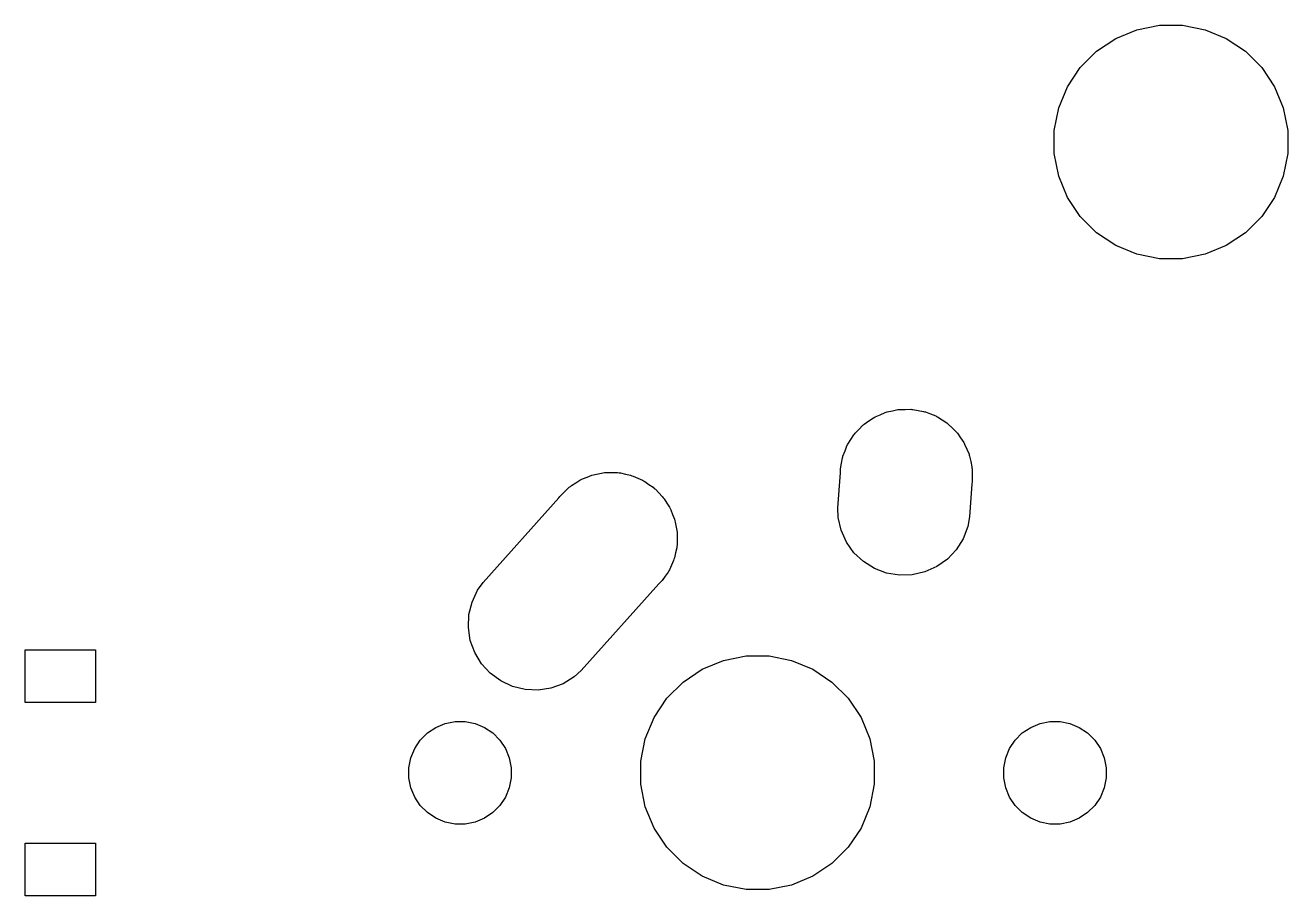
# Model space of a CAD drawing. Extents: x -26.1 to -7.5, y -7.6 to -2.3.
# Drawn here: x -10.183 to -9.334, y -6.554 to -5.968 of the extents above; entities that cross this region are included whole.
import ezdxf

# ---------------------------------------------------------------- set-up
doc = ezdxf.new("R2010")
doc.units = 0
doc.header["$MEASUREMENT"] = 0
doc.layers.add('BLACK', color=7, linetype='CONTINUOUS')

msp = doc.modelspace()

# ---------------------------------------------------------------- linework, layer by layer
at = {"layer": 'BLACK', "linetype": 'CONTINUOUS'}
for p, q in [((-9.44992, -5.97743), (-9.43564, -5.97152)), ((-9.43564, -5.97152), (-9.42047, -5.9685)), ((-9.42047, -5.9685), (-9.40501, -5.9685)), ((-9.40501, -5.9685), (-9.38984, -5.97152)), ((-9.38984, -5.97152), (-9.37556, -5.97743)), ((-9.46278, -5.98603), (-9.44992, -5.97743)), ((-9.37556, -5.97743), (-9.3627, -5.98603)), ((-9.47372, -5.99696), (-9.46278, -5.98603)), ((-9.3627, -5.98603), (-9.35177, -5.99696)), ((-9.48231, -6.00982), (-9.47372, -5.99696)), ((-9.35177, -5.99696), (-9.34317, -6.00982)), ((-9.48822, -6.0241), (-9.48231, -6.00982)), ((-9.34317, -6.00982), (-9.33726, -6.0241)), ((-9.49124, -6.03927), (-9.48822, -6.0241)), ((-9.33726, -6.0241), (-9.33424, -6.03927)), ((-9.49124, -6.05473), (-9.49124, -6.03927)), ((-9.33424, -6.03927), (-9.33424, -6.05473)), ((-9.48822, -6.0699), (-9.49124, -6.05473)), ((-9.33424, -6.05473), (-9.33726, -6.0699)), ((-9.48231, -6.08418), (-9.48822, -6.0699)), ((-9.33726, -6.0699), (-9.34317, -6.08418)), ((-9.47372, -6.09704), (-9.48231, -6.08418)), ((-9.34317, -6.08418), (-9.35177, -6.09704)), ((-9.46278, -6.10797), (-9.47372, -6.09704)), ((-9.35177, -6.09704), (-9.3627, -6.10797)), ((-9.44992, -6.11657), (-9.46278, -6.10797)), ((-9.3627, -6.10797), (-9.37556, -6.11657)), ((-9.43564, -6.12248), (-9.44992, -6.11657)), ((-9.37556, -6.11657), (-9.38984, -6.12248)), ((-9.42047, -6.1255), (-9.43564, -6.12248)), ((-9.40501, -6.1255), (-9.42047, -6.1255)), ((-9.38984, -6.12248), (-9.40501, -6.1255)), ((-9.61172, -6.23175), (-9.60829, -6.23033)), ((-9.60829, -6.23033), (-9.6049, -6.22881)), ((-9.6049, -6.22881), (-9.60426, -6.22866)), ((-9.60426, -6.22866), (-9.60366, -6.22841)), ((-9.60366, -6.22841), (-9.60002, -6.22769)), ((-9.60002, -6.22769), (-9.5964, -6.22686)), ((-9.5964, -6.22686), (-9.59574, -6.22684)), ((-9.59574, -6.22684), (-9.5951, -6.22671)), ((-9.5951, -6.22671), (-9.59139, -6.22671)), ((-9.59139, -6.22671), (-9.58768, -6.2266)), ((-9.58768, -6.2266), (-9.58703, -6.22671)), ((-9.58703, -6.22671), (-9.58638, -6.22671)), ((-9.58638, -6.22671), (-9.58274, -6.22743)), ((-9.58274, -6.22743), (-9.57907, -6.22805)), ((-9.57907, -6.22805), (-9.57846, -6.22828)), ((-9.57846, -6.22828), (-9.57782, -6.22841)), ((-9.57782, -6.22841), (-9.57439, -6.22983)), ((-9.57439, -6.22983), (-9.57092, -6.23115)), ((-9.62252, -6.24014), (-9.61997, -6.23744)), ((-9.61997, -6.23744), (-9.61944, -6.23706)), ((-9.61944, -6.23706), (-9.61897, -6.2366)), ((-9.61897, -6.2366), (-9.61589, -6.23453)), ((-9.61589, -6.23453), (-9.61286, -6.23238)), ((-9.61286, -6.23238), (-9.61226, -6.23211)), ((-9.61226, -6.23211), (-9.61172, -6.23175)), ((-9.57092, -6.23115), (-9.57037, -6.2315)), ((-9.57037, -6.2315), (-9.56976, -6.23175)), ((-9.56976, -6.23175), (-9.56667, -6.23381)), ((-9.56667, -6.23381), (-9.56353, -6.23578)), ((-9.56353, -6.23578), (-9.56305, -6.23623)), ((-9.56305, -6.23623), (-9.56251, -6.2366)), ((-9.56251, -6.2366), (-9.55988, -6.23922)), ((-9.62999, -6.25002), (-9.62793, -6.24693)), ((-9.62793, -6.24693), (-9.62596, -6.24379)), ((-9.62596, -6.24379), (-9.62551, -6.24331)), ((-9.62551, -6.24331), (-9.62514, -6.24277)), ((-9.62514, -6.24277), (-9.62252, -6.24014)), ((-9.55988, -6.23922), (-9.55718, -6.24177)), ((-9.55718, -6.24177), (-9.5568, -6.2423)), ((-9.5568, -6.2423), (-9.55634, -6.24277)), ((-9.55634, -6.24277), (-9.55427, -6.24585)), ((-9.55427, -6.24585), (-9.55212, -6.24888)), ((-9.63333, -6.25808), (-9.63191, -6.25465)), ((-9.63191, -6.25465), (-9.63059, -6.25118)), ((-9.63059, -6.25118), (-9.63024, -6.25063)), ((-9.63024, -6.25063), (-9.62999, -6.25002)), ((-9.55212, -6.24888), (-9.55185, -6.24948)), ((-9.55185, -6.24948), (-9.55149, -6.25002)), ((-9.55149, -6.25002), (-9.55007, -6.25345)), ((-9.55007, -6.25345), (-9.54855, -6.25684)), ((-9.63503, -6.26664), (-9.63431, -6.26299)), ((-9.63431, -6.26299), (-9.63369, -6.25933)), ((-9.63369, -6.25933), (-9.63346, -6.25872)), ((-9.63346, -6.25872), (-9.63333, -6.25808)), ((-9.54855, -6.25684), (-9.5484, -6.25748)), ((-9.5484, -6.25748), (-9.54815, -6.25808)), ((-9.54815, -6.25808), (-9.54743, -6.26172)), ((-9.54743, -6.26172), (-9.5466, -6.26534)), ((-9.8084, -6.27338), (-9.80521, -6.27223)), ((-9.80521, -6.27223), (-9.80208, -6.27093)), ((-9.80208, -6.27093), (-9.80112, -6.27074)), ((-9.80112, -6.27074), (-9.8002, -6.2704)), ((-9.8002, -6.2704), (-9.79685, -6.26989)), ((-9.79685, -6.26989), (-9.79353, -6.26923)), ((-9.79353, -6.26923), (-9.79254, -6.26923)), ((-9.79254, -6.26923), (-9.79157, -6.26908)), ((-9.79157, -6.26908), (-9.78819, -6.26923)), ((-9.78819, -6.26923), (-9.7848, -6.26923)), ((-9.7848, -6.26923), (-9.78384, -6.26942)), ((-9.78384, -6.26942), (-9.78286, -6.26946)), ((-9.78286, -6.26946), (-9.77957, -6.27027)), ((-9.77957, -6.27027), (-9.77625, -6.27093)), ((-9.77625, -6.27093), (-9.77534, -6.27131)), ((-9.77534, -6.27131), (-9.77438, -6.27154)), ((-9.77438, -6.27154), (-9.77131, -6.27297)), ((-9.77131, -6.27297), (-9.76819, -6.27427)), ((-9.63665, -6.29296), (-9.63503, -6.26947)), ((-9.63503, -6.26947), (-9.63503, -6.26664)), ((-9.5466, -6.26534), (-9.54658, -6.266)), ((-9.54658, -6.266), (-9.54645, -6.26664)), ((-9.54645, -6.26664), (-9.54645, -6.27035)), ((-9.54645, -6.27035), (-9.5464, -6.27188)), ((-9.5464, -6.27188), (-9.54645, -6.27253)), ((-9.54645, -6.27253), (-9.54645, -6.27536)), ((-9.82068, -6.28232), (-9.81979, -6.28151)), ((-9.81979, -6.28151), (-9.8174, -6.27912)), ((-9.8174, -6.27912), (-9.81658, -6.27857)), ((-9.81658, -6.27857), (-9.81586, -6.27791)), ((-9.81586, -6.27791), (-9.81296, -6.27615)), ((-9.81296, -6.27615), (-9.81015, -6.27427)), ((-9.81015, -6.27427), (-9.80924, -6.27389)), ((-9.80924, -6.27389), (-9.8084, -6.27338)), ((-9.76819, -6.27427), (-9.76737, -6.27482)), ((-9.76737, -6.27482), (-9.76648, -6.27523)), ((-9.76648, -6.27523), (-9.76375, -6.27724)), ((-9.76375, -6.27724), (-9.76093, -6.27912)), ((-9.76093, -6.27912), (-9.76024, -6.27981)), ((-9.76024, -6.27981), (-9.75944, -6.28039)), ((-9.75944, -6.28039), (-9.75716, -6.28289)), ((-9.54675, -6.27687), (-9.54828, -6.29905)), ((-9.54645, -6.27536), (-9.54675, -6.27687)), ((-9.87516, -6.34304), (-9.82424, -6.28629)), ((-9.82424, -6.28629), (-9.82357, -6.28529)), ((-9.82357, -6.28529), (-9.82133, -6.28305)), ((-9.82133, -6.28305), (-9.82068, -6.28232)), ((-9.75716, -6.28289), (-9.75476, -6.28529)), ((-9.75476, -6.28529), (-9.75422, -6.2861)), ((-9.75422, -6.2861), (-9.75355, -6.28683)), ((-9.75355, -6.28683), (-9.7518, -6.28973)), ((-9.7518, -6.28973), (-9.74991, -6.29254)), ((-9.74991, -6.29254), (-9.74954, -6.29345)), ((-9.74954, -6.29345), (-9.74903, -6.29429)), ((-9.74903, -6.29429), (-9.74787, -6.29747)), ((-9.74787, -6.29747), (-9.74658, -6.3006)), ((-9.63646, -6.29949), (-9.63665, -6.29296)), ((-9.74658, -6.3006), (-9.74638, -6.30156)), ((-9.74638, -6.30156), (-9.74605, -6.30249)), ((-9.74605, -6.30249), (-9.74553, -6.30584)), ((-9.74553, -6.30584), (-9.74487, -6.30916)), ((-9.63451, -6.308), (-9.63646, -6.29949)), ((-9.54937, -6.3055), (-9.55247, -6.31365)), ((-9.54828, -6.29905), (-9.54937, -6.3055)), ((-9.74487, -6.30916), (-9.74487, -6.31014)), ((-9.74487, -6.31014), (-9.74472, -6.31111)), ((-9.74472, -6.31111), (-9.74487, -6.3145)), ((-9.74487, -6.3145), (-9.74487, -6.31788)), ((-9.63093, -6.31596), (-9.63451, -6.308)), ((-9.55247, -6.31365), (-9.5571, -6.32105)), ((-9.74592, -6.32312), (-9.74658, -6.32644)), ((-9.74511, -6.31983), (-9.74592, -6.32312)), ((-9.74507, -6.31885), (-9.74511, -6.31983)), ((-9.74487, -6.31788), (-9.74507, -6.31885)), ((-9.62588, -6.32307), (-9.63093, -6.31596)), ((-9.61953, -6.32905), (-9.62588, -6.32307)), ((-9.5571, -6.32105), (-9.56308, -6.3274)), ((-9.74862, -6.33137), (-9.74991, -6.3345)), ((-9.74719, -6.3283), (-9.74862, -6.33137)), ((-9.74695, -6.32735), (-9.74719, -6.3283)), ((-9.74658, -6.32644), (-9.74695, -6.32735)), ((-9.61214, -6.33368), (-9.61953, -6.32905)), ((-9.57019, -6.33245), (-9.57815, -6.33603)), ((-9.56308, -6.3274), (-9.57019, -6.33245)), ((-9.75288, -6.33894), (-9.75476, -6.34175)), ((-9.75088, -6.33621), (-9.75288, -6.33894)), ((-9.75046, -6.33532), (-9.75088, -6.33621)), ((-9.74991, -6.3345), (-9.75046, -6.33532)), ((-9.60398, -6.33678), (-9.61214, -6.33368)), ((-9.59538, -6.33823), (-9.60398, -6.33678)), ((-9.58666, -6.33798), (-9.59538, -6.33823)), ((-9.57815, -6.33603), (-9.58666, -6.33798)), ((-9.88272, -6.35622), (-9.87903, -6.34831)), ((-9.87903, -6.34831), (-9.87516, -6.34304)), ((-9.757, -6.34399), (-9.80923, -6.4022)), ((-9.75476, -6.34175), (-9.757, -6.34399)), ((-9.8848, -6.36469), (-9.88272, -6.35622)), ((-9.88518, -6.37341), (-9.8848, -6.36469)), ((-9.88386, -6.38203), (-9.88518, -6.37341)), ((-9.88088, -6.39023), (-9.88386, -6.38203)), ((-10.1831, -6.42376), (-10.1831, -6.38832)), ((-10.1831, -6.38832), (-10.1359, -6.38832)), ((-10.1359, -6.38832), (-10.1359, -6.42376)), ((-9.87635, -6.39769), (-9.88088, -6.39023)), ((-9.87046, -6.40413), (-9.87635, -6.39769)), ((-9.72792, -6.40143), (-9.71364, -6.39552)), ((-9.71364, -6.39552), (-9.69847, -6.3925)), ((-9.69847, -6.3925), (-9.68301, -6.3925)), ((-9.68301, -6.3925), (-9.66784, -6.39552)), ((-9.66784, -6.39552), (-9.65356, -6.40143)), ((-9.86343, -6.40929), (-9.87046, -6.40413)), ((-9.81405, -6.40661), (-9.82151, -6.41114)), ((-9.80923, -6.4022), (-9.81405, -6.40661)), ((-9.74078, -6.41003), (-9.72792, -6.40143)), ((-9.65356, -6.40143), (-9.6407, -6.41003)), ((-9.85552, -6.41298), (-9.86343, -6.40929)), ((-9.84705, -6.41506), (-9.85552, -6.41298)), ((-9.83833, -6.41544), (-9.84705, -6.41506)), ((-9.82971, -6.41412), (-9.83833, -6.41544)), ((-9.82151, -6.41114), (-9.82971, -6.41412)), ((-9.75172, -6.42096), (-9.74078, -6.41003)), ((-9.6407, -6.41003), (-9.62977, -6.42096)), ((-10.1359, -6.42376), (-10.1831, -6.42376)), ((-9.76031, -6.43382), (-9.75172, -6.42096)), ((-9.62977, -6.42096), (-9.62117, -6.43382)), ((-9.76622, -6.4481), (-9.76031, -6.43382)), ((-9.62117, -6.43382), (-9.61526, -6.4481)), ((-9.9127, -6.44424), (-9.90706, -6.44047)), ((-9.90706, -6.44047), (-9.90079, -6.43788)), ((-9.90079, -6.43788), (-9.89413, -6.43655)), ((-9.89413, -6.43655), (-9.88735, -6.43655)), ((-9.88735, -6.43655), (-9.88069, -6.43788)), ((-9.88069, -6.43788), (-9.87442, -6.44047)), ((-9.87442, -6.44047), (-9.86878, -6.44424)), ((-9.5127, -6.44424), (-9.50706, -6.44047)), ((-9.50706, -6.44047), (-9.50079, -6.43788)), ((-9.50079, -6.43788), (-9.49413, -6.43655)), ((-9.49413, -6.43655), (-9.48735, -6.43655)), ((-9.48735, -6.43655), (-9.48069, -6.43788)), ((-9.48069, -6.43788), (-9.47442, -6.44047)), ((-9.47442, -6.44047), (-9.46878, -6.44424)), ((-9.92127, -6.45468), (-9.9175, -6.44904)), ((-9.9175, -6.44904), (-9.9127, -6.44424)), ((-9.86878, -6.44424), (-9.86398, -6.44904)), ((-9.86398, -6.44904), (-9.86021, -6.45468)), ((-9.76924, -6.46327), (-9.76622, -6.4481)), ((-9.61526, -6.4481), (-9.61224, -6.46327)), ((-9.52127, -6.45468), (-9.5175, -6.44904)), ((-9.5175, -6.44904), (-9.5127, -6.44424)), ((-9.46878, -6.44424), (-9.46398, -6.44904)), ((-9.46398, -6.44904), (-9.46021, -6.45468)), ((-9.92387, -6.46095), (-9.92127, -6.45468)), ((-9.86021, -6.45468), (-9.85762, -6.46095)), ((-9.52387, -6.46095), (-9.52127, -6.45468)), ((-9.46021, -6.45468), (-9.45762, -6.46095)), ((-9.92519, -6.46761), (-9.92387, -6.46095)), ((-9.92519, -6.47439), (-9.92519, -6.46761)), ((-9.85762, -6.46095), (-9.85629, -6.46761)), ((-9.85629, -6.46761), (-9.85629, -6.47439)), ((-9.76924, -6.47873), (-9.76924, -6.46327)), ((-9.61224, -6.46327), (-9.61224, -6.47873)), ((-9.52519, -6.46761), (-9.52387, -6.46095)), ((-9.52519, -6.47439), (-9.52519, -6.46761)), ((-9.45762, -6.46095), (-9.45629, -6.46761)), ((-9.45629, -6.46761), (-9.45629, -6.47439)), ((-9.92387, -6.48105), (-9.92519, -6.47439)), ((-9.85629, -6.47439), (-9.85762, -6.48105)), ((-9.52387, -6.48105), (-9.52519, -6.47439)), ((-9.45629, -6.47439), (-9.45762, -6.48105)), ((-9.92127, -6.48732), (-9.92387, -6.48105)), ((-9.85762, -6.48105), (-9.86021, -6.48732)), ((-9.76622, -6.4939), (-9.76924, -6.47873)), ((-9.61224, -6.47873), (-9.61526, -6.4939)), ((-9.52127, -6.48732), (-9.52387, -6.48105)), ((-9.45762, -6.48105), (-9.46021, -6.48732)), ((-9.9175, -6.49296), (-9.92127, -6.48732)), ((-9.9127, -6.49776), (-9.9175, -6.49296)), ((-9.86398, -6.49296), (-9.86878, -6.49776)), ((-9.86021, -6.48732), (-9.86398, -6.49296)), ((-9.5175, -6.49296), (-9.52127, -6.48732)), ((-9.5127, -6.49776), (-9.5175, -6.49296)), ((-9.46398, -6.49296), (-9.46878, -6.49776)), ((-9.46021, -6.48732), (-9.46398, -6.49296)), ((-9.90706, -6.50153), (-9.9127, -6.49776)), ((-9.90079, -6.50412), (-9.90706, -6.50153)), ((-9.87442, -6.50153), (-9.88069, -6.50412)), ((-9.86878, -6.49776), (-9.87442, -6.50153)), ((-9.76031, -6.50818), (-9.76622, -6.4939)), ((-9.61526, -6.4939), (-9.62117, -6.50818)), ((-9.50706, -6.50153), (-9.5127, -6.49776)), ((-9.50079, -6.50412), (-9.50706, -6.50153)), ((-9.47442, -6.50153), (-9.48069, -6.50412)), ((-9.46878, -6.49776), (-9.47442, -6.50153)), ((-9.89413, -6.50545), (-9.90079, -6.50412)), ((-9.88735, -6.50545), (-9.89413, -6.50545)), ((-9.88069, -6.50412), (-9.88735, -6.50545)), ((-9.75172, -6.52104), (-9.76031, -6.50818)), ((-9.62117, -6.50818), (-9.62977, -6.52104)), ((-9.49413, -6.50545), (-9.50079, -6.50412)), ((-9.48735, -6.50545), (-9.49413, -6.50545)), ((-9.48069, -6.50412), (-9.48735, -6.50545)), ((-10.1831, -6.55368), (-10.1831, -6.51824)), ((-10.1831, -6.51824), (-10.1359, -6.51824)), ((-10.1359, -6.51824), (-10.1359, -6.55368)), ((-9.74078, -6.53197), (-9.75172, -6.52104)), ((-9.62977, -6.52104), (-9.6407, -6.53197)), ((-9.72792, -6.54057), (-9.74078, -6.53197)), ((-9.6407, -6.53197), (-9.65356, -6.54057)), ((-9.71364, -6.54648), (-9.72792, -6.54057)), ((-9.65356, -6.54057), (-9.66784, -6.54648)), ((-9.69847, -6.5495), (-9.71364, -6.54648)), ((-9.68301, -6.5495), (-9.69847, -6.5495)), ((-9.66784, -6.54648), (-9.68301, -6.5495)), ((-10.1359, -6.55368), (-10.1831, -6.55368))]:
    msp.add_line(p, q, dxfattribs=at)

doc.saveas('drawing.dxf')
